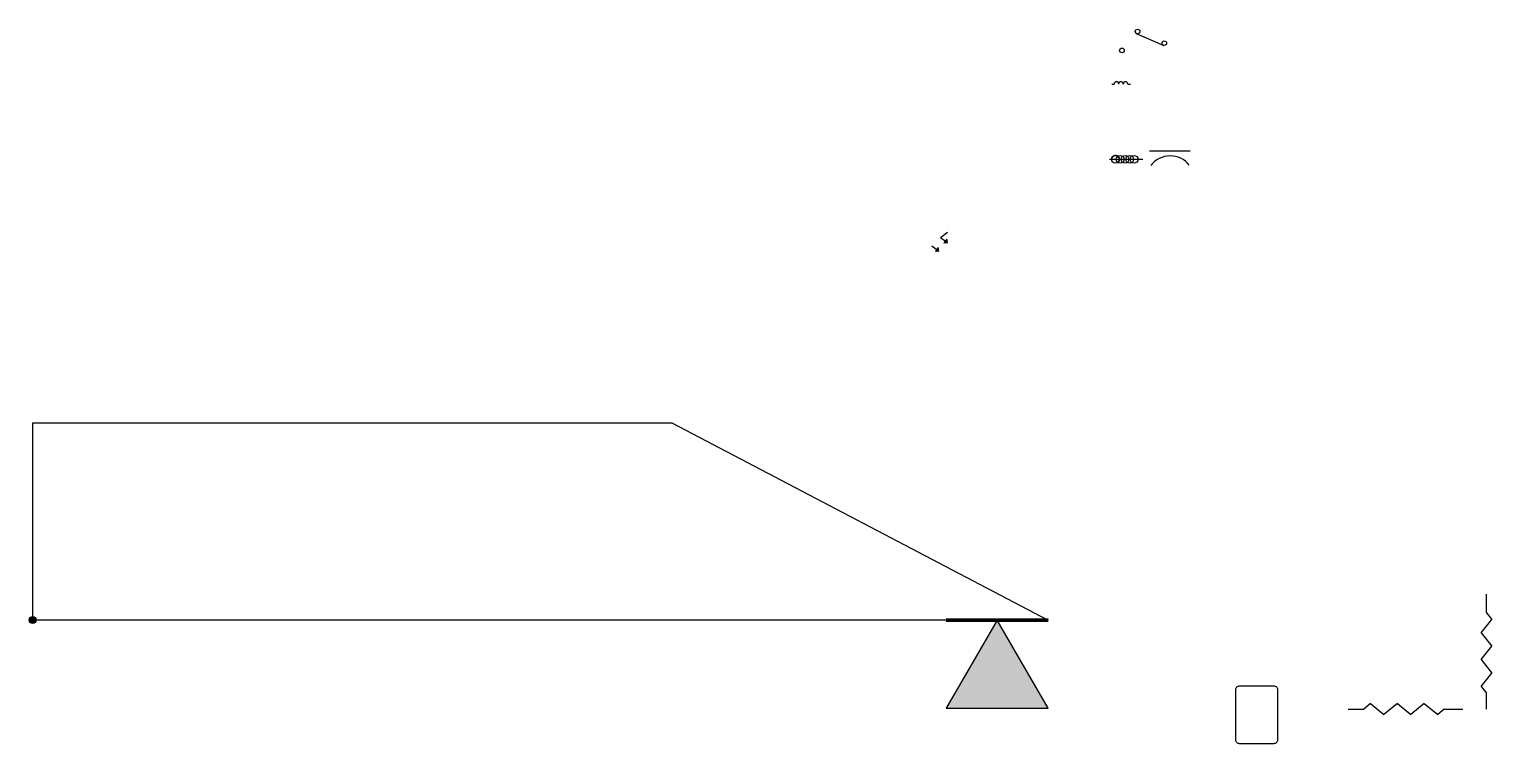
# Model space of a CAD drawing. Header units: inches. Extents: x -142 to 54, y 16 to 112.
import ezdxf

# ---------------------------------------------------------------- set-up
doc = ezdxf.new("R2010")
doc.units = ezdxf.units.IN
doc.header["$MEASUREMENT"] = 0

msp = doc.modelspace()

# ---------------------------------------------------------------- hatches: boundary and pattern name
at = {"true_color": 0xed1f24}
h = msp.add_hatch(color=240, dxfattribs=at)
h.dxf.hatch_style = 1
h.paths.add_polyline_path([(-19.09, 83.91), (-19.48, 83.38), (-19, 83.43)])
h = msp.add_hatch(color=240, dxfattribs=at)
h.dxf.hatch_style = 1
h.paths.add_polyline_path([(-142.07, 32.91, 1), (-141.14, 32.91, 1)])
h = msp.add_hatch(color=240, dxfattribs=at)
h.dxf.hatch_style = 1
h.paths.add_polyline_path([(-12.34, 32.91), (-19.17, 21.08), (-5.51, 21.08)])

# ---------------------------------------------------------------- linework, layer by layer
for p, q in [((6.3, 111.48), (9.98, 109.88)), ((3.03, 104.71), (3.32, 104.71)), ((3.94, 104.71), (3.94, 104.71)), ((4.55, 104.71), (4.55, 104.71)), ((5.17, 104.71), (5.52, 104.71)), ((2.72, 94.63), (7.16, 94.63)), ((8.07, 95.75), (13.53, 95.77)), ((13.01, 94.12), (13.01, 94.12)), ((-19.94, 84.14), (-19, 84.85)), ((-21.1, 83.03), (-20.15, 82.32)), ((-20.24, 82.8), (-20.63, 82.28)), ((-20.15, 82.32), (-20.63, 82.28)), ((-20.15, 82.32), (-20.24, 82.8)), ((-19.94, 84.14), (-19.28, 83.64)), ((-19.09, 83.91), (-19.48, 83.38)), ((-19, 83.43), (-19.48, 83.38)), ((-19, 83.43), (-19.09, 83.91)), ((-141.61, 33.37), (-141.61, 59.32)), ((-141.61, 59.32), (-55.95, 59.32)), ((-55.95, 59.32), (-5.51, 32.91)), ((53.23, 33.89), (53.23, 36.36)), ((53.23, 33.89), (53.94, 33)), ((-19.17, 32.91), (-141.14, 32.91)), ((52.5, 31.2), (53.94, 33)), ((52.5, 31.2), (53.94, 29.4)), ((52.5, 27.6), (53.94, 29.4)), ((52.5, 27.6), (53.94, 25.8)), ((52.5, 24), (53.94, 25.8)), ((52.5, 24), (53.23, 23.09)), ((37.69, 21.71), (36.78, 20.98)), ((37.69, 21.71), (39.49, 20.27)), ((41.29, 21.71), (39.49, 20.27)), ((41.29, 21.71), (43.09, 20.27)), ((44.89, 21.71), (43.09, 20.27)), ((44.89, 21.71), (46.69, 20.27)), ((53.23, 20.98), (53.23, 23.09)), ((53.23, 20.98), (53.23, 23.08)), ((34.67, 20.98), (36.77, 20.98)), ((34.67, 20.98), (36.78, 20.98)), ((47.58, 20.98), (46.69, 20.27)), ((47.58, 20.98), (50.05, 20.98))]:
    msp.add_line(p, q)
at = {"color": 3, "lineweight": 158}
msp.add_line((-19.17, 32.91), (-5.51, 32.91), dxfattribs=at)
for points in [[(3.82, 94.2, 1.610502), (2.99, 94.63, -1.610502)], [(20.13, 24.1), (24.73, 24.1, -0.414214), (25.23, 23.6), (25.23, 16.84, -0.414214), (24.73, 16.34), (20.13, 16.34, -0.414214), (19.63, 16.84), (19.63, 23.6, -0.414214)]]:
    msp.add_lwpolyline(points, format="xyb", close=True)
msp.add_lwpolyline([(-12.34, 32.91), (-19.17, 21.08), (-5.51, 21.08)], close=True)
for centre, radius in [((6.47, 111.74), 0.307), ((10.05, 110.18), 0.307), ((4.37, 109.21), 0.307), ((3.51, 94.62), 0.522), ((3.51, 94.62), 0.522), ((4.13, 94.62), 0.522), ((4.13, 94.62), 0.522), ((4.79, 94.62), 0.522), ((4.79, 94.62), 0.522), ((5.4, 94.62), 0.522), ((6, 94.62), 0.522), ((-141.61, 32.91), 0.464)]:
    msp.add_circle(centre, radius)
for centre, radius, start, end in [((3.63, 104.7), 0.307, 359.8995, 178.1331), ((4.24, 104.7), 0.307, 1.8669, 180.1005), ((4.86, 104.7), 0.307, 1.8669, 178.1331), ((3.51, 94.62), 0.522, 306.4533, 179.1047), ((3.51, 94.62), 0.522, 306.4533, 179.1047), ((3.51, 94.62), 0.522, 306.4533, 53.5467), ((10.84, 91.82), 3.26, 38.1076, 143.1802)]:
    msp.add_arc(centre, radius, start, end)

doc.saveas('drawing.dxf')
